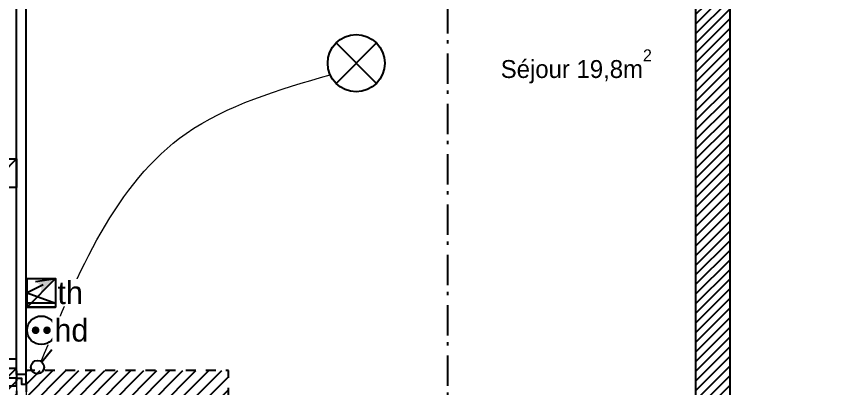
# Model space of a CAD drawing. Header units: centimetres. Extents: x 2191 to 12545, y -680 to 18662.
# Drawn here: x 10189.6 to 10626.8, y 4554.5 to 4749.4 of the extents above; entities that cross this region are included whole.
import ezdxf

# ---------------------------------------------------------------- set-up
doc = ezdxf.new("R2010")
doc.units = ezdxf.units.CM
for name, pattern in [('Style de ligne -18', [0.164042, 0.054681, -0.109361]), ('Style de ligne -5', [0.20828, 0.069425, -0.138855]), ('Style de ligne -6', [1.04164, 0.625, -0.20828, 0.06943, -0.13893]), ('VW-01', [0.41656, 0.20828, -0.20828])]:
    doc.linetypes.add(name, pattern=pattern)
for name, color, linetype in [('B Aménagement intérieur', 252, 'Continuous'), ('B Faux plafonds', 252, 'Continuous'), ('B Faux plafonds_Hatch', 252, 'Continuous'), ('B GÈnÈral_Hatch', 252, 'Continuous'), ('B Général', 252, 'Continuous'), ('C ANNOTATIONS-niveaux', 252, 'Continuous'), ('C ANNOTATIONS-PMR', 252, 'Style de ligne -5'), ('C ANNOTATIONS-prestations', 252, 'Continuous'), ('C ANNOTATIONS-texte', 252, 'Continuous'), ('D SURFACES-shab', 252, 'Continuous'), ('prlm-CHAUFF', 4, 'Continuous')]:
    doc.layers.add(name, color=color, linetype=linetype)
doc.layers.add('prlm-ELEC-CFA', color=1, linetype='Continuous', lineweight=25)
doc.layers.add('prlm-ELEC-CFO', color=1, linetype='Continuous', lineweight=25)
doc.styles.add('Eurostile', font='Eurosti.TTF')
doc.styles.add('Eurostile (italic)', font='Eurostib.TTF')
doc.styles.add('prlm-elec-cfa', font='comic.ttf', dxfattribs={"height": 12})
doc.styles.add('prlm-elec-cfo', font='comic.ttf', dxfattribs={"height": 12})

# ---------------------------------------------------------------- blocks, each defined once
blk = doc.blocks.new('B 70.Groupe-17-1')
at = {"layer": 'D SURFACES-shab', "lineweight": 18, "flags": 128}
blk.add_lwpolyline([(10564.87, 4883.39), (10564.87, 4300.38), (10694.46, 4300.38), (10694.46, 4524.41), (10729.46, 4524.41), (10729.46, 4455.39), (10998.04, 4455.39), (10998.04, 4883.39)], close=True, dxfattribs=at)
blk = doc.blocks.new('B 70.PP 80')
at = {"layer": 'B Général', "flags": 128}
blk.add_lwpolyline([(-43, 2.5), (-43, 85.5), (-39, 85.5), (-39, 2.5)], close=True, dxfattribs=at)
at = {"layer": 'B Général', "linetype": 'Style de ligne -18', "ltscale": 25.4, "flags": 128}
blk.add_lwpolyline([(46, 2.5), (45.27, 13.33), (43.1, 23.98), (39.53, 34.26), (34.61, 44), (28.44, 53.03), (21.1, 61.19), (12.74, 68.35), (3.5, 74.38), (-6.47, 79.18), (-17, 82.67), (-27.91, 84.79), (-39, 85.5)], dxfattribs=at)
at = {"layer": 'B Général', "linetype": 'Continuous', "flags": 128}
for points in [[(-45, 2.5), (-43, 2.5), (-43, 0), (-40, 0), (-40, -2.5), (-45, -2.5)], [(48, 2.5), (46, 2.5), (46, 0), (43, 0), (43, -2.5), (48, -2.5), (48, -2.5), (48, -2.5), (48, 1.79), (48, 1.79)]]:
    blk.add_lwpolyline(points, close=True, dxfattribs=at)
at = {"layer": 'C ANNOTATIONS-prestations', "insert": (-37.5, 32.5), "char_height": 5.8825, "attachment_point": 1, "rotation": 90, "line_spacing_factor": 0.894142, "style": 'Eurostile'}
blk.add_mtext('PP 83 x 204', dxfattribs=at)
blk = doc.blocks.new('B 70.Rond 150_PMR')
at = {"layer": 'B Général', "linetype": 'VW-01', "ltscale": 25.4}
blk.add_circle((0, 0), 75, dxfattribs=at)
at = {"layer": 'B Général', "insert": (-61.5, 0), "char_height": 7.059, "attachment_point": 5, "rotation": 90, "line_spacing_factor": 0.894142, "style": 'Eurostile (italic)'}
blk.add_mtext('Ø 150 PMR', dxfattribs=at)
blk = doc.blocks.new('B 70.T2 S307 (2D)')
at = {"layer": 'B Faux plafonds_Hatch', "linetype": 'Continuous'}
h = blk.add_hatch(dxfattribs=at)
h.set_pattern_fill('F_P__SOFFITE', color=256, style=0, pattern_type=2)
h.set_pattern_definition([(45, (0, 0.2205), (-3.52778, 3.30729), [])])
h.paths.add_polyline_path([(-126.26, -27.48), (-0.43, -27.48), (-0.43, -291.51), (-273.23, -291.53), (-273.23, -198.5), (-126.26, -198.48)])
at = {"layer": 'B Faux plafonds', "linetype": 'VW-01', "ltscale": 25.4, "flags": 128}
blk.add_lwpolyline([(-126.26, -27.48), (-0.43, -27.48), (-0.43, -291.51), (-273.23, -291.53), (-273.23, -198.5), (-126.26, -198.48)], close=True, dxfattribs=at)
at = {"layer": 'B Général', "linetype": 'Continuous'}
for p, q in [((-0.43, -30.61), (-0.43, 291.51)), ((-0.43, -23.48), (-0.43, 291.51)), ((4.57, -30.61), (4.57, 291.51)), ((4.57, -30.61), (4.57, 291.51)), ((-0.43, -22.48), (-8.43, -22.48)), ((-0.43, -22.48), (-8.43, -22.48)), ((-0.43, -27.48), (-8.43, -27.48)), ((-0.43, -27.48), (-8.43, -27.48)), ((-0.43, -30.61), (-0.43, -28.48)), ((4.57, -30.61), (-0.43, -30.61))]:
    blk.add_line(p, q, dxfattribs=at)
at = {"layer": 'D SURFACES-shab', "lineweight": 18, "flags": 128}
for points in [[(-361.57, 291.52), (-361.57, -22.48), (-0.43, -22.48), (-0.43, 34.39), (-0.43, 34.39), (-0.43, 291.52)], [(53.81, -225.58), (53.81, -285.49), (356.81, -285.59), (356.81, 291.51), (4.57, 291.51), (4.57, 34.39), (4.57, 34.39), (4.57, -30.61), (4.57, -30.61), (4.57, -158.57), (34.57, -158.57), (34.57, -225.59)], [(-126.26, -27.48), (-0.43, -27.48), (-0.43, -291.5), (-126.26, -291.5)]]:
    blk.add_lwpolyline(points, close=True, dxfattribs=at)
at = {"layer": 'B Général', "xscale": -1, "rotation": 90}
blk.add_blockref('B 70.PP 80', (2.07, -75.61), dxfattribs=at)
at = {"layer": 'C ANNOTATIONS-PMR', "ltscale": 25.4, "rotation": 90}
blk.add_blockref('B 70.Rond 150_PMR', (-75, 216.52), dxfattribs=at)
blk = doc.blocks.new('xi.TH-ch')
at = {"layer": 'prlm-CHAUFF', "color": 0, "linetype": 'ByBlock', "lineweight": -2, "flags": 128}
blk.add_lwpolyline([(-7.5, 7.5), (7.5, 7.5), (7.5, -7.5), (-7.5, -7.5)], close=True, dxfattribs=at)
at = {"layer": 'prlm-CHAUFF', "color": 0}
blk.add_lwpolyline([(-7.5, -7.5), (7.5, 7.5)], dxfattribs=at)
blk = doc.blocks.new('xi.PTCE')
at = {"layer": 'prlm-ELEC-CFO', "color": 0}
for points in [[(-10.61, 10.61), (10.61, -10.61)], [(10.61, 10.61), (-10.61, -10.61)]]:
    blk.add_lwpolyline(points, dxfattribs=at)
at = {"layer": 'prlm-ELEC-CFO', "color": 0, "linetype": 'ByBlock'}
blk.add_circle((0, 0), 15, dxfattribs=at)
blk = doc.blocks.new('xi.SA')
at = {"layer": 'prlm-ELEC-CFO', "color": 0}
blk.add_lwpolyline([(0.2, -1.28), (5.5, 5.28)], dxfattribs=at)
blk.add_circle((-2, -4), 3.5, dxfattribs=at)
blk = doc.blocks.new('xi.PCHD')
at = {"color": 0, "lineweight": 5}
blk.add_wipeout([(-7.5, -7.5), (7.5, -7.5), (7.5, 7.5), (-7.5, 7.5)], dxfattribs=at).dxf.layer = 'prlm-ELEC-CFO'
at = {"layer": 'prlm-ELEC-CFO', "color": 0, "linetype": 'ByBlock', "lineweight": 5, "const_width": 2}
for points in [[(-4, 0, 1), (-2, 0, 1)], [(2, 0, 1), (4, 0, 1)]]:
    blk.add_lwpolyline(points, format="xyb", close=True, dxfattribs=at)
at = {"layer": 'prlm-ELEC-CFO', "color": 0, "linetype": 'ByBlock', "lineweight": -2}
blk.add_circle((0, 0), 7.5, dxfattribs=at)
blk = doc.blocks.new('xi.TH')
at = {"color": 0, "lineweight": 5}
blk.add_wipeout([(-7.5, -7.5), (7.5, -7.5), (7.5, 7.5), (-7.5, 7.5)], dxfattribs=at).dxf.layer = 'prlm-ELEC-CFA'
at = {"layer": 'prlm-ELEC-CFA', "lineweight": 5}
blk.add_hatch(color=0, dxfattribs=at).paths.add_polyline_path([(-3, 6), (-0.1, 3.7), (0, 0), (7.5, 7.5)])
at = {"layer": 'prlm-ELEC-CFA', "color": 0}
for points in [[(-3, 6), (7.5, 7.5), (0, 0)], [(0.95, 4.23), (-7.5, 0), (7.5, -5.5), (-7.5, -5.5), (-7.5, -7.5), (7.5, -7.5)]]:
    blk.add_lwpolyline(points, dxfattribs=at)

msp = doc.modelspace()

# ---------------------------------------------------------------- hatches: boundary and pattern name
at = {"layer": 'B Faux plafonds_Hatch', "linetype": 'Continuous'}
h = msp.add_hatch(dxfattribs=at)
h.set_pattern_fill('F_P__SOFFITE-2', color=256, angle=270, style=0, pattern_type=2)
h.set_pattern_definition([(225, (10218.511, 4463.7806), (-3.30729, 3.52778), [])])
h.paths.add_polyline_path([(10194.62, 4433.3), (10224.62, 4433.3), (10224.62, 4366.3), (10243.87, 4366.35), (10243.87, 4306.33), (10301.12, 4306.29), (10301.12, 4563.4), (10194.62, 4563.4)])
at = {"layer": 'B GÈnÈral_Hatch', "linetype": 'Continuous'}
h = msp.add_hatch(dxfattribs=at)
h.set_pattern_fill('50_BETON', color=256, style=0, pattern_type=2)
h.set_pattern_definition([(45, (0, 0), (2.4253472, -2.6458333), [])])
h.paths.add_polyline_path([(10546.87, 4300.38), (10564.87, 4300.38), (10564.87, 5118.34), (10546.87, 5118.34)])

# ---------------------------------------------------------------- linework, layer by layer
at = {"layer": 'B Faux plafonds', "linetype": 'VW-01', "ltscale": 25.4, "flags": 128}
msp.add_lwpolyline([(10194.62, 4433.3), (10224.62, 4433.3), (10224.62, 4366.3), (10243.87, 4366.35), (10243.87, 4306.33), (10301.12, 4306.29), (10301.12, 4563.4), (10194.62, 4563.4)], close=True, dxfattribs=at)
at = {"layer": 'B Général', "linetype": 'Continuous', "lineweight": 18}
for p, q in [((10546.87, 5118.34), (10546.87, 4300.38)), ((10564.87, 5118.34), (10564.87, 4300.38))]:
    msp.add_line(p, q, dxfattribs=at)
at = {"layer": 'B Général', "linetype": 'Continuous'}
for p, q in [((10546.87, 5118.34), (10546.87, 4300.38)), ((10564.87, 5118.34), (10564.87, 4300.38))]:
    msp.add_line(p, q, dxfattribs=at)
at = {"layer": 'C ANNOTATIONS-niveaux', "linetype": 'Style de ligne -6', "ltscale": 25.4}
msp.add_line((10416.48, 3285.39), (10416.48, 5820.39), dxfattribs=at)
msp.add_line((10416.48, 3285.39), (10416.48, 5820.39), dxfattribs=at)
at = {"layer": 'prlm-ELEC-CFO', "lineweight": 13}
msp.add_spline([(10202.5, 4568.13), (10278.84, 4688), (10354.61, 4718.9)], degree=3, dxfattribs=at)

# ---------------------------------------------------------------- block references
at = {"layer": 'B Aménagement intérieur'}
for name, p in [('B 70.T2 S307 (2D)', (10190.05, 4591.87)), ('B 70.Groupe-17-1', (0, 0))]:
    msp.add_blockref(name, p, dxfattribs=at)
at = {"layer": 'prlm-CHAUFF', "rotation": 179.9999999998589}
msp.add_blockref('xi.TH-ch', (10182.12, 4667.12), dxfattribs=at)
at = {"layer": 'prlm-ELEC-CFO'}
for name, p in [('xi.PTCE', (10368.33, 4724.96)), ('xi.SA', (10202.62, 4569.18))]:
    msp.add_blockref(name, p, dxfattribs=at)

# ---------------------------------------------------------------- texts
at = {"layer": 'C ANNOTATIONS-texte', "insert": (10444.39, 4732.23), "char_height": 9.412, "width": 91, "attachment_point": 1, "line_spacing_factor": 0.894142, "style": 'Eurostile'}
msp.add_mtext('Séjour 19,8m{\\H0.6667x;\\S2^ ;}', dxfattribs=at)

# ---------------------------------------------------------------- next in the draw order: block references
at = {"layer": 'prlm-ELEC-CFA'}
msp.add_blockref('xi.TH', (10202.62, 4604.23), dxfattribs=at)
at = {"layer": 'prlm-ELEC-CFO'}
msp.add_blockref('xi.PCHD', (10202.62, 4584.51), dxfattribs=at)

# ---------------------------------------------------------------- next in the draw order: texts
at = {"layer": 'prlm-ELEC-CFA', "lineweight": 20, "insert": (10217.83, 4604.23), "char_height": 12, "attachment_point": 5, "line_spacing_factor": 0.8, "style": 'prlm-elec-cfa', "bg_fill": 3, "box_fill_scale": 1.1, "bg_fill_color": 256, "bg_fill_transparency": 0}
msp.add_mtext('th', dxfattribs=at)
at = {"layer": 'prlm-ELEC-CFO', "lineweight": 20, "insert": (10218.46, 4584.51), "char_height": 12, "attachment_point": 5, "line_spacing_factor": 0.8, "style": 'prlm-elec-cfo', "bg_fill": 3, "box_fill_scale": 1.1, "bg_fill_color": 256, "bg_fill_transparency": 0}
msp.add_mtext('hd', dxfattribs=at)

# ---------------------------------------------------------------- next in the draw order: texts
at = {"layer": 'prlm-CHAUFF', "lineweight": 20, "insert": (10217.83, 4604.23), "char_height": 12, "attachment_point": 5, "line_spacing_factor": 0.8, "style": 'prlm-elec-cfa', "bg_fill": 3, "box_fill_scale": 1.1, "bg_fill_color": 256, "bg_fill_transparency": 0}
msp.add_mtext('th', dxfattribs=at)

# ---------------------------------------------------------------- next in the draw order: block references
at = {"layer": 'prlm-CHAUFF'}
msp.add_blockref('xi.TH-ch', (10202.62, 4604.23), dxfattribs=at)

doc.saveas('drawing.dxf')
